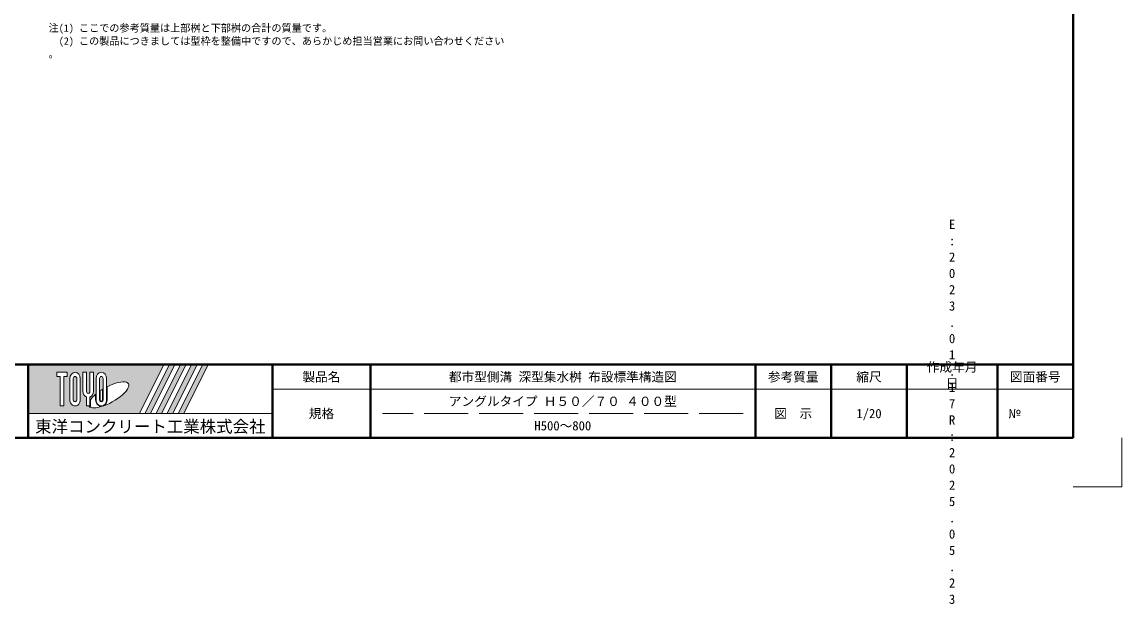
# Model space of a CAD drawing. Units: millimetres at full size; details may follow other scales. Extents: x 87158 to 122251, y -125707 to -112261.
# Drawn here: x 109164 to 113664, y -125707 to -123326 of the extents above; entities that cross this region are included whole.
import ezdxf
from ezdxf.enums import TextEntityAlignment as Align

# ---------------------------------------------------------------- set-up
doc = ezdxf.new("R2010")
doc.units = ezdxf.units.MM
doc.header["$LTSCALE"] = 30
doc.linetypes.add('DASHED', pattern=[7.5, 6, -1.5])
doc.linetypes.add('USER1', pattern=[1.35, 0.75, -0.6])
for name, color, linetype, lineweight in [('Defpoints_3', 8, 'Continuous', 0), ('図枠', 7, 'Continuous', 5), ('寸法・材料表', 7, 'Continuous', 13), ('補助線', 8, 'USER1', 9)]:
    doc.layers.add(name, color=color, linetype=linetype, lineweight=lineweight)
doc.styles.add('ＭＳ ゴシック', font='')
doc.styles.get('ＭＳ ゴシック').set_extended_font_data('MS Gothic')

msp = doc.modelspace()

# ---------------------------------------------------------------- hatches: boundary and pattern name
at = {"layer": '図枠'}
h = msp.add_hatch(color=256, dxfattribs=at)
h.paths.add_polyline_path([(109189.48, -124728.12), (109189.48, -124928.12), (109644.79, -124928.12), (109744.79, -124728.12)])
edge = h.paths.add_edge_path(flags=16)
edge.add_ellipse((109518.92, -124851.96), major_axis=(80.81, 45.23), ratio=0.3471473, start_angle=-144.31122, end_angle=72.1899, ccw=False)
edge.add_ellipse((109489, -124871.49), major_axis=(0, 27.5), ratio=0.8463542, start_angle=-160.70346, end_angle=-90)
edge.add_line((109512.28, -124871.49), (109512.28, -124819.07))
edge = h.paths.add_edge_path(flags=16)
edge.add_ellipse((109489, -124784.76), major_axis=(0, 25.38), ratio=0.8463542, start_angle=-90, end_angle=90, ccw=False)
edge.add_line((109510.49, -124784.76), (109510.49, -124871.49))
edge.add_ellipse((109489, -124871.49), major_axis=(0, 25.38), ratio=0.8463542, start_angle=90, end_angle=-90, ccw=False)
edge.add_line((109467.52, -124871.49), (109467.52, -124784.76))
edge = h.paths.add_edge_path(flags=16)
edge.add_line((109496.16, -124784.76), (109496.16, -124871.49))
edge.add_ellipse((109489, -124871.49), major_axis=(0, 8.46), ratio=0.8463542, start_angle=90, end_angle=-90, ccw=False)
edge.add_line((109481.84, -124871.49), (109481.84, -124784.76))
edge.add_ellipse((109489, -124784.76), major_axis=(0, 8.46), ratio=0.8463542, start_angle=-90, end_angle=90, ccw=False)
edge = h.paths.add_edge_path(flags=16)
edge.add_line((109494.37, -124829.09), (109494.37, -124871.49))
edge.add_ellipse((109489, -124871.49), major_axis=(0, 6.35), ratio=0.8463542, start_angle=90, end_angle=-90, ccw=False)
edge.add_line((109483.63, -124871.49), (109483.63, -124836.03))
edge.add_ellipse((109518.92, -124851.96), major_axis=(80.81, 45.23), ratio=0.3471473, start_angle=107.79174, end_angle=126.47132, ccw=False)
edge = h.paths.add_edge_path(flags=16)
edge.add_ellipse((109435.29, -124837.11), major_axis=(0, 25.38), ratio=0.8463542, start_angle=-163.34117, end_angle=-90, ccw=False)
edge.add_line((109442.45, -124861.05), (109442.45, -124896.87))
edge.add_line((109442.45, -124896.87), (109428.13, -124896.87))
edge.add_line((109428.13, -124896.87), (109428.13, -124861.05))
edge.add_ellipse((109435.29, -124837.11), major_axis=(0, 25.38), ratio=0.8463542, start_angle=90, end_angle=163.34117, ccw=False)
edge.add_line((109413.81, -124837.11), (109413.81, -124759.37))
edge.add_line((109413.81, -124759.37), (109428.13, -124759.37))
edge.add_line((109428.13, -124759.37), (109428.13, -124837.11))
edge.add_ellipse((109435.29, -124837.11), major_axis=(0, 8.46), ratio=0.8463542, start_angle=90, end_angle=-90)
edge.add_line((109442.45, -124837.11), (109442.45, -124759.37))
edge.add_line((109442.45, -124759.37), (109456.77, -124759.37))
edge.add_line((109456.77, -124759.37), (109456.77, -124837.11))
edge = h.paths.add_edge_path(flags=16)
edge.add_line((109465.73, -124849.6), (109465.73, -124871.49))
edge.add_ellipse((109489, -124871.49), major_axis=(0, 27.5), ratio=0.8463542, start_angle=90, end_angle=-171.54427)
edge.add_ellipse((109518.92, -124851.96), major_axis=(80.81, 45.23), ratio=0.3471473, start_angle=-178.64954, end_angle=-148.29244, ccw=False)
edge.add_line((109439.37, -124898.99), (109444.24, -124898.99))
edge.add_line((109444.24, -124898.99), (109444.24, -124872.17))
edge.add_ellipse((109518.92, -124851.96), major_axis=(80.81, 45.23), ratio=0.3471473, start_angle=148.21912, end_angle=165.90812, ccw=False)
edge = h.paths.add_edge_path(flags=16)
edge.add_ellipse((109381.58, -124784.76), major_axis=(0, 25.38), ratio=0.8463542, start_angle=-90, end_angle=90, ccw=False)
edge.add_line((109403.06, -124784.76), (109403.06, -124871.49))
edge.add_ellipse((109381.58, -124871.49), major_axis=(0, 25.38), ratio=0.8463542, start_angle=90, end_angle=-90, ccw=False)
edge.add_line((109360.1, -124871.49), (109360.1, -124784.76))
edge = h.paths.add_edge_path(flags=16)
edge.add_line((109388.74, -124784.76), (109388.74, -124871.49))
edge.add_ellipse((109381.58, -124871.49), major_axis=(0, 8.46), ratio=0.8463542, start_angle=90, end_angle=-90, ccw=False)
edge.add_line((109374.42, -124871.49), (109374.42, -124784.76))
edge.add_ellipse((109381.58, -124784.76), major_axis=(0, 8.46), ratio=0.8463542, start_angle=-90, end_angle=90, ccw=False)
h.paths.add_polyline_path([(109349.35, -124759.37), (109349.35, -124776.3), (109335.03, -124776.3), (109335.03, -124896.87), (109320.71, -124896.87), (109320.71, -124776.3), (109306.38, -124776.3), (109306.38, -124759.37)], flags=16)
for points in [[(109667.48, -124928.12), (109690.16, -124928.12), (109790.16, -124728.12), (109767.48, -124728.12)], [(109835.54, -124728.12), (109812.85, -124728.12), (109712.85, -124928.12), (109735.54, -124928.12)], [(109880.91, -124728.12), (109858.23, -124728.12), (109758.23, -124928.12), (109780.91, -124928.12)], [(109926.29, -124728.12), (109903.6, -124728.12), (109803.6, -124928.12), (109826.29, -124928.12)]]:
    msp.add_hatch(color=256, dxfattribs=at).paths.add_polyline_path(points)

# ---------------------------------------------------------------- linework, layer by layer
at = {"layer": 'Defpoints_3', "color": 1, "lineweight": 13}
for p in [(113664.48, -125028.12), (113464.48, -125228.12)]:
    msp.add_line(p, (113664.48, -125228.12), dxfattribs=at)
at = {"layer": '図枠', "lineweight": 40}
for p, q in [((113464.48, -125028.12), (113464.48, -119488.12)), ((105664.48, -124728.12), (113464.48, -124728.12)), ((109189.48, -125028.12), (109189.48, -124728.12)), ((110189.48, -125028.12), (110189.48, -124728.12)), ((110589.48, -125028.12), (110589.48, -124728.12)), ((112164.48, -125028.12), (112164.48, -124728.12)), ((112474.48, -125028.12), (112474.48, -124728.12)), ((112784.48, -125028.12), (112784.48, -124728.12)), ((113154.48, -125028.12), (113154.48, -124728.12)), ((105664.48, -125028.12), (113464.48, -125028.12))]:
    msp.add_line(p, q, dxfattribs=at)
at = {"layer": '図枠'}
for p, q in [((109189.48, -124728.12), (109744.79, -124728.12)), ((109744.79, -124728.12), (109644.79, -124928.12)), ((109767.48, -124728.12), (109667.48, -124928.12)), ((109790.16, -124728.12), (109690.16, -124928.12)), ((109812.85, -124728.12), (109712.85, -124928.12)), ((109835.54, -124728.12), (109735.54, -124928.12)), ((109858.23, -124728.12), (109758.23, -124928.12)), ((109767.48, -124728.12), (109790.16, -124728.12)), ((109880.91, -124728.12), (109780.91, -124928.12)), ((109903.6, -124728.12), (109803.6, -124928.12)), ((109812.85, -124728.12), (109835.54, -124728.12)), ((109926.29, -124728.12), (109826.29, -124928.12)), ((109858.23, -124728.12), (109880.91, -124728.12)), ((109903.6, -124728.12), (109926.29, -124728.12)), ((109306.38, -124759.37), (109306.38, -124776.3)), ((109306.38, -124759.37), (109349.35, -124759.37)), ((109320.71, -124776.3), (109306.38, -124776.3)), ((109320.71, -124776.3), (109320.71, -124896.87)), ((109335.03, -124776.3), (109335.03, -124896.87)), ((109349.35, -124776.3), (109335.03, -124776.3)), ((109349.35, -124759.37), (109349.35, -124776.3)), ((109360.1, -124784.76), (109360.1, -124871.49)), ((109374.42, -124871.49), (109374.42, -124784.76)), ((109388.74, -124784.76), (109388.74, -124871.49)), ((109403.06, -124871.49), (109403.06, -124784.76)), ((109413.81, -124759.37), (109428.13, -124759.37)), ((109413.81, -124837.11), (109413.81, -124759.37)), ((109428.13, -124759.37), (109428.13, -124837.11)), ((109442.45, -124759.37), (109456.77, -124759.37)), ((109442.45, -124837.11), (109442.45, -124759.37)), ((109456.77, -124759.37), (109456.77, -124837.11)), ((109467.52, -124784.76), (109467.52, -124871.49)), ((109481.84, -124871.49), (109481.84, -124784.76)), ((109496.16, -124784.76), (109496.16, -124871.49)), ((109510.49, -124871.49), (109510.49, -124784.76)), ((109494.37, -124829.09), (109494.37, -124871.49)), ((109512.28, -124871.49), (109512.28, -124819.07)), ((109428.13, -124861.05), (109428.13, -124896.87)), ((109442.45, -124861.05), (109442.45, -124896.87)), ((109444.24, -124872.17), (109444.24, -124898.99)), ((109465.73, -124849.6), (109465.73, -124871.49)), ((109483.63, -124871.49), (109483.63, -124836.03)), ((109335.03, -124896.87), (109320.71, -124896.87)), ((109442.45, -124896.87), (109428.13, -124896.87)), ((109439.37, -124898.99), (109444.24, -124898.99)), ((109189.48, -124928.12), (109644.79, -124928.12)), ((109667.48, -124928.12), (109690.16, -124928.12)), ((109712.85, -124928.12), (109735.54, -124928.12)), ((109758.23, -124928.12), (109780.91, -124928.12)), ((109803.6, -124928.12), (109826.29, -124928.12))]:
    msp.add_line(p, q, dxfattribs=at)
at = {"layer": '図枠', "lineweight": 13}
msp.add_line((113464.48, -124828.12), (110189.48, -124828.12), dxfattribs=at)
at = {"layer": '図枠', "linetype": 'DASHED', "lineweight": 9}
msp.add_line((112114.48, -124928.12), (110639.48, -124928.12), dxfattribs=at)
at = {"layer": '図枠'}
for centre, major_axis, ratio, start_param, end_param in [((109381.58, -124784.76), (0, 25.38), 0.846354, 4.712389, 7.8539816), ((109381.58, -124784.76), (0, 8.46), 0.846354, 4.712389, 7.8539816), ((109489, -124784.76), (0, 25.38), 0.846354, 4.712389, 7.8539816), ((109489, -124784.76), (0, 8.46), 0.846354, 4.712389, 7.8539816), ((109518.92, -124851.96), (80.81, 45.23), 0.347147, 1.6817405, 1.8219833), ((109518.92, -124851.96), (80.81, 45.23), 0.347147, 4.2621853, 7.7429163), ((109381.58, -124871.49), (0, 25.38), 0.846354, 1.5707963, 4.712389), ((109381.58, -124871.49), (0, 8.46), 0.846354, 1.5707963, 4.712389), ((109435.29, -124837.11), (0, 25.38), 0.846354, 1.5707963, 2.8017557), ((109435.29, -124837.11), (0, 8.46), 0.846354, 1.5707963, 4.712389), ((109435.29, -124837.11), (0, 25.38), 0.846354, 3.4814296, 4.712389), ((109518.92, -124851.96), (80.81, 45.23), 0.347147, 2.0815197, 2.5155126), ((109489, -124871.49), (0, 27.5), 0.846354, 1.5707963, 3.3154679), ((109489, -124871.49), (0, 25.38), 0.846354, 1.5707963, 4.712389), ((109489, -124871.49), (0, 8.46), 0.846354, 1.5707963, 4.712389), ((109489, -124871.49), (0, 6.35), 0.846354, 1.5707963, 4.712389), ((109489, -124871.49), (0, 27.5), 0.846354, 3.5338438, 4.712389), ((109518.92, -124851.96), (80.81, 45.23), 0.347147, 3.2093975, 4.2004451)]:
    msp.add_ellipse(centre, major_axis=major_axis, ratio=ratio, start_param=start_param, end_param=end_param, dxfattribs=at)
at = {"layer": '補助線', "linetype": 'Continuous', "lineweight": 13}
msp.add_line((109189.48, -124928.12), (110189.48, -124928.12), dxfattribs=at)

# ---------------------------------------------------------------- texts
at = {"layer": '図枠', "style": 'ＭＳ ゴシック'}
for s, p in [('E', (112956.53, -124135.56)), (':', (112956.53, -124202.22)), ('2', (112956.53, -124268.89)), ('0', (112956.53, -124335.56)), ('2', (112956.53, -124402.22)), ('3', (112956.53, -124468.89)), ('0', (112956.53, -124602.22)), ('.', (112956.53, -124535.56)), ('1', (112956.53, -124668.89)), ('作成年月', (112865.88, -124718.89)), ('日', (112943.58, -124785.56)), ('.', (112956.53, -124735.56)), ('1', (112956.53, -124802.22)), ('7', (112956.53, -124868.89)), ('R', (112956.53, -124935.56)), (':', (112956.53, -125002.22)), ('2', (112956.53, -125068.89)), ('0', (112956.53, -125135.56)), ('2', (112956.53, -125202.22)), ('5', (112956.53, -125268.89)), ('.', (112956.53, -125335.56)), ('0', (112956.53, -125402.22)), ('5', (112956.53, -125468.89)), ('.', (112956.53, -125535.56)), ('2', (112956.53, -125602.22)), ('3', (112956.53, -125668.89))]:
    msp.add_text(s, height=37.98, dxfattribs=at).set_placement(p, align=Align.TOP_LEFT)
for s, height, p in [('製品名', 37.98, (110389.48, -124778.12)), ('都市型側溝 深型集水桝 布設標準構造図', 37.98, (111376.98, -124778.12)), ('参考質量', 37.98, (112319.48, -124778.12)), ('縮尺', 37.98, (112629.48, -124778.12)), ('図面番号', 37.98, (113309.48, -124778.12)), ('アングルタイプ Ｈ５０／７０ ４００型', 37.98, (111376.98, -124878.12)), ('規格', 37.98, (110389.48, -124928.12)), ('図\u3000示', 37.98, (112319.48, -124928.12)), ('1/20', 37.98, (112629.48, -124928.12)), ('東洋コンクリート工業株式会社', 49.37, (109689.48, -124981.25)), ('H500～800', 37.98, (111376.98, -124978.12))]:
    msp.add_text(s, height=height, dxfattribs=at).set_placement(p, align=Align.MIDDLE_CENTER)
msp.add_text('№', height=37.98, dxfattribs=at).set_placement((113198.83, -124928.12), align=Align.MIDDLE_LEFT)
at = {"layer": '寸法・材料表', "style": 'ＭＳ ゴシック'}
for s, p in [('注(1) ここでの参考質量は上部桝と下部桝の合計の質量です。', (109273.44, -123335.59)), ('\u3000(2) この製品につきましては型枠を整備中ですので、あらかじめ担当営業にお問い合わせください', (109273.44, -123388.93)), ('。', (109273.44, -123442.26))]:
    msp.add_text(s, height=30.38, dxfattribs=at).set_placement(p, align=Align.TOP_LEFT)

doc.saveas('drawing.dxf')
